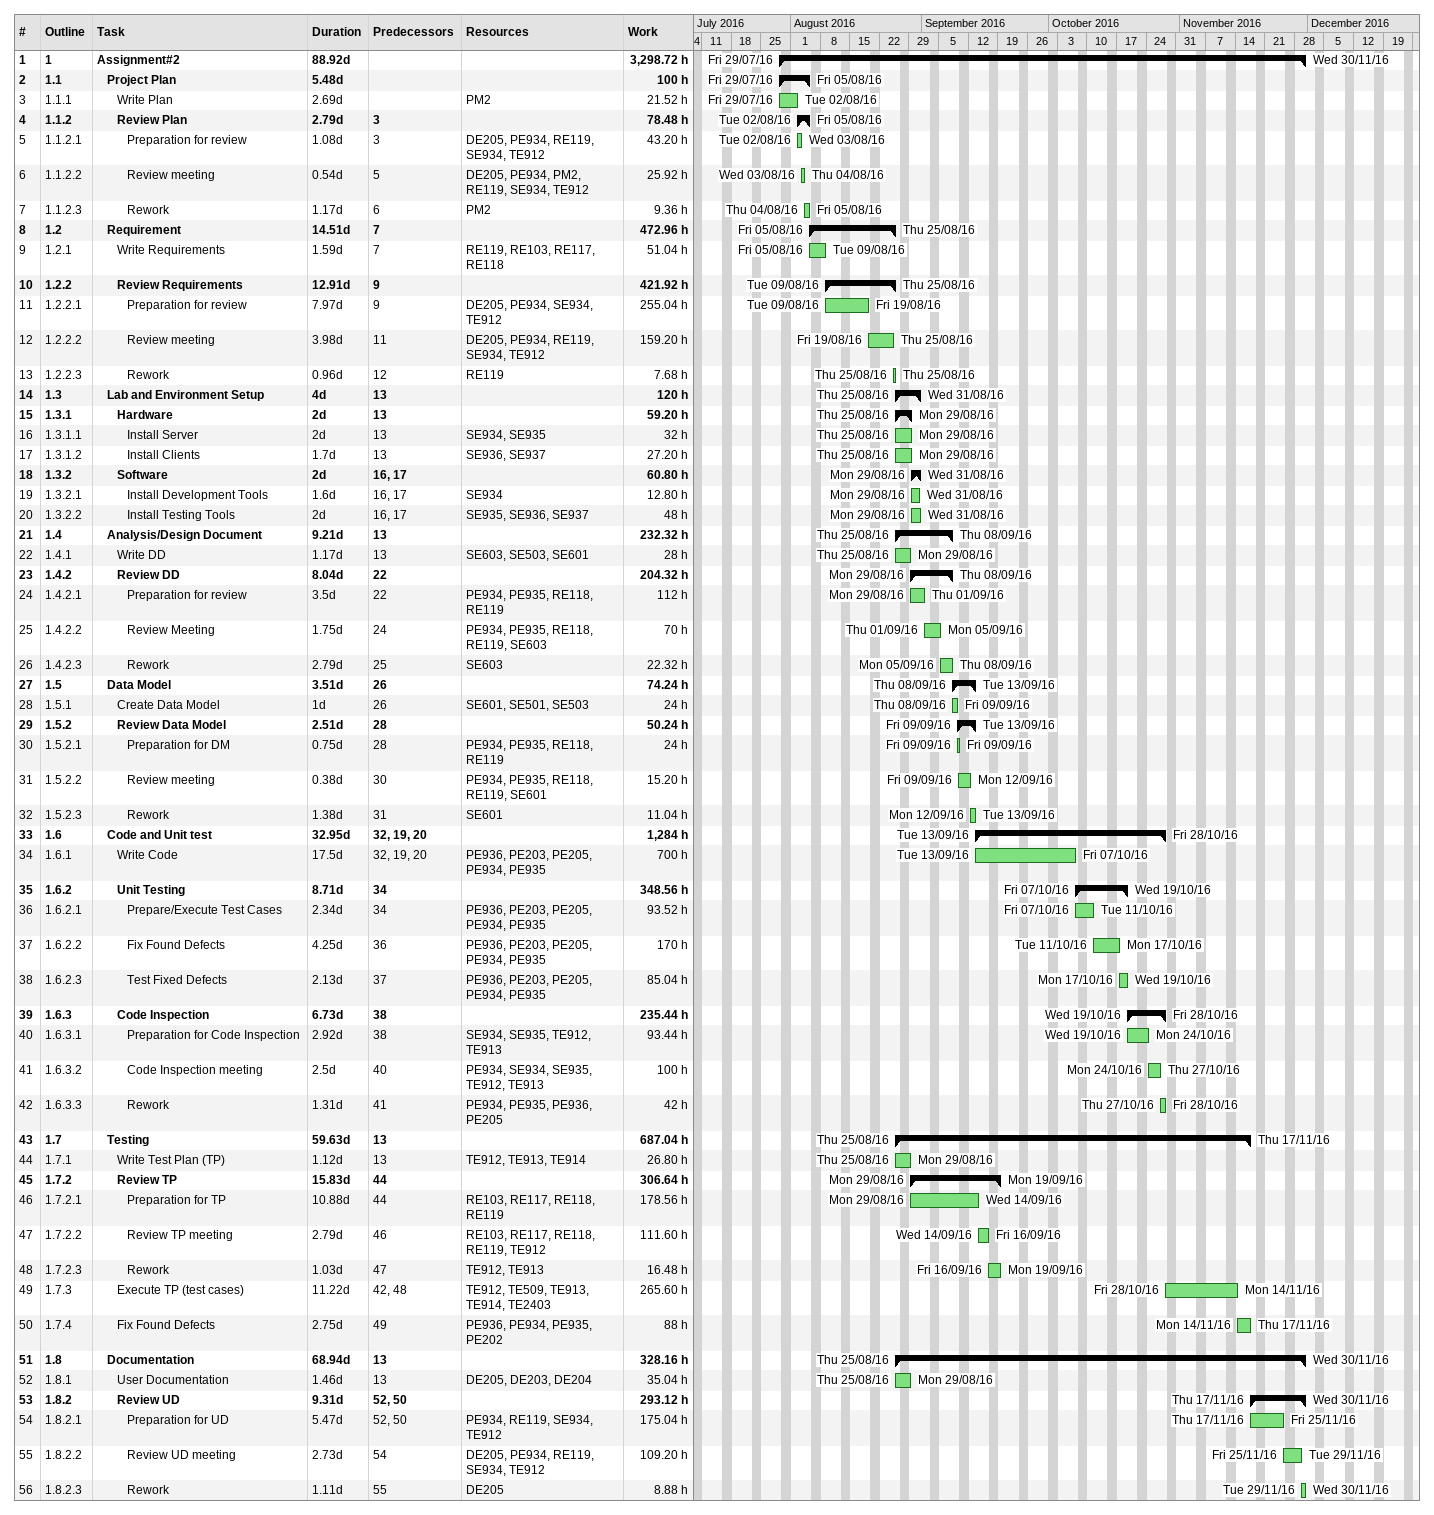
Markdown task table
| ID | WBS | Task | Duration | Start | Finish | Predecessors | Resources | Work (h) |
|---|---|---|---|---|---|---|---|---|
| 1 | 1 | **Assignment#2** | 88.92d | 2016-07-29 | 2016-11-30 |  |  | 3298.72 |
| 2 | 1.1 | **Project Plan** | 5.48d | 2016-07-29 | 2016-08-05 |  |  | 100 |
| 3 | 1.1.1 | Write Plan | 2.69d | 2016-07-29 | 2016-08-02 |  | PM2 | 21.52 |
| 4 | 1.1.2 | **Review Plan** | 2.79d | 2016-08-02 | 2016-08-05 | 3 |  | 78.48 |
| 5 | 1.1.2.1 | Preparation for review | 1.08d | 2016-08-02 | 2016-08-03 | 3 | DE205, PE934, RE119, SE934, TE912 | 43.20 |
| 6 | 1.1.2.2 | Review meeting | 0.54d | 2016-08-03 | 2016-08-04 | 5 | DE205, PE934, PM2, RE119, SE934, TE912 | 25.92 |
| 7 | 1.1.2.3 | Rework | 1.17d | 2016-08-04 | 2016-08-05 | 6 | PM2 | 9.36 |
| 8 | 1.2 | **Requirement** | 14.51d | 2016-08-05 | 2016-08-25 | 7 |  | 472.96 |
| 9 | 1.2.1 | Write Requirements | 1.59d | 2016-08-05 | 2016-08-09 | 7 | RE119, RE103, RE117, RE118 | 51.04 |
| 10 | 1.2.2 | **Review Requirements** | 12.91d | 2016-08-09 | 2016-08-25 | 9 |  | 421.92 |
| 11 | 1.2.2.1 | Preparation for review | 7.97d | 2016-08-09 | 2016-08-19 | 9 | DE205, PE934, SE934, TE912 | 255.04 |
| 12 | 1.2.2.2 | Review meeting | 3.98d | 2016-08-19 | 2016-08-25 | 11 | DE205, PE934, RE119, SE934, TE912 | 159.20 |
| 13 | 1.2.2.3 | Rework | 0.96d | 2016-08-25 | 2016-08-25 | 12 | RE119 | 7.68 |
| 14 | 1.3 | **Lab and Environment Setup** | 4d | 2016-08-25 | 2016-08-31 | 13 |  | 120 |
| 15 | 1.3.1 | **Hardware** | 2d | 2016-08-25 | 2016-08-29 | 13 |  | 59.20 |
| 16 | 1.3.1.1 | Install Server | 2d | 2016-08-25 | 2016-08-29 | 13 | SE934, SE935 | 32 |
| 17 | 1.3.1.2 | Install Clients | 1.7d | 2016-08-25 | 2016-08-29 | 13 | SE936, SE937 | 27.20 |
| 18 | 1.3.2 | **Software** | 2d | 2016-08-29 | 2016-08-31 | 16, 17 |  | 60.80 |
| 19 | 1.3.2.1 | Install Development Tools | 1.6d | 2016-08-29 | 2016-08-31 | 16, 17 | SE934 | 12.80 |
| 20 | 1.3.2.2 | Install Testing Tools | 2d | 2016-08-29 | 2016-08-31 | 16, 17 | SE935, SE936, SE937 | 48 |
| 21 | 1.4 | **Analysis/Design Document** | 9.21d | 2016-08-25 | 2016-09-08 | 13 |  | 232.32 |
| 22 | 1.4.1 | Write DD | 1.17d | 2016-08-25 | 2016-08-29 | 13 | SE603, SE503, SE601 | 28 |
| 23 | 1.4.2 | **Review DD** | 8.04d | 2016-08-29 | 2016-09-08 | 22 |  | 204.32 |
| 24 | 1.4.2.1 | Preparation for review | 3.5d | 2016-08-29 | 2016-09-01 | 22 | PE934, PE935, RE118, RE119 | 112 |
| 25 | 1.4.2.2 | Review Meeting | 1.75d | 2016-09-01 | 2016-09-05 | 24 | PE934, PE935, RE118, RE119, SE603 | 70 |
| 26 | 1.4.2.3 | Rework | 2.79d | 2016-09-05 | 2016-09-08 | 25 | SE603 | 22.32 |
| 27 | 1.5 | **Data Model** | 3.51d | 2016-09-08 | 2016-09-13 | 26 |  | 74.24 |
| 28 | 1.5.1 | Create Data Model | 1d | 2016-09-08 | 2016-09-09 | 26 | SE601, SE501, SE503 | 24 |
| 29 | 1.5.2 | **Review Data Model** | 2.51d | 2016-09-09 | 2016-09-13 | 28 |  | 50.24 |
| 30 | 1.5.2.1 | Preparation for DM | 0.75d | 2016-09-09 | 2016-09-09 | 28 | PE934, PE935, RE118, RE119 | 24 |
| 31 | 1.5.2.2 | Review meeting | 0.38d | 2016-09-09 | 2016-09-12 | 30 | PE934, PE935, RE118, RE119, SE601 | 15.20 |
| 32 | 1.5.2.3 | Rework | 1.38d | 2016-09-12 | 2016-09-13 | 31 | SE601 | 11.04 |
| 33 | 1.6 | **Code and Unit test** | 32.95d | 2016-09-13 | 2016-10-28 | 32, 19, 20 |  | 1284 |
| 34 | 1.6.1 | Write Code | 17.5d | 2016-09-13 | 2016-10-07 | 32, 19, 20 | PE936, PE203, PE205, PE934, PE935 | 700 |
| 35 | 1.6.2 | **Unit Testing** | 8.71d | 2016-10-07 | 2016-10-19 | 34 |  | 348.56 |
| 36 | 1.6.2.1 | Prepare/Execute Test Cases | 2.34d | 2016-10-07 | 2016-10-11 | 34 | PE936, PE203, PE205, PE934, PE935 | 93.52 |
| 37 | 1.6.2.2 | Fix Found Defects | 4.25d | 2016-10-11 | 2016-10-17 | 36 | PE936, PE203, PE205, PE934, PE935 | 170 |
| 38 | 1.6.2.3 | Test Fixed Defects | 2.13d | 2016-10-17 | 2016-10-19 | 37 | PE936, PE203, PE205, PE934, PE935 | 85.04 |
| 39 | 1.6.3 | **Code Inspection** | 6.73d | 2016-10-19 | 2016-10-28 | 38 |  | 235.44 |
| 40 | 1.6.3.1 | Preparation for Code Inspection | 2.92d | 2016-10-19 | 2016-10-24 | 38 | SE934, SE935, TE912, TE913 | 93.44 |
| 41 | 1.6.3.2 | Code Inspection meeting | 2.5d | 2016-10-24 | 2016-10-27 | 40 | PE934, SE934, SE935, TE912, TE913 | 100 |
| 42 | 1.6.3.3 | Rework | 1.31d | 2016-10-27 | 2016-10-28 | 41 | PE934, PE935, PE936, PE205 | 42 |
| 43 | 1.7 | **Testing** | 59.63d | 2016-08-25 | 2016-11-17 | 13 |  | 687.04 |
| 44 | 1.7.1 | Write Test Plan (TP) | 1.12d | 2016-08-25 | 2016-08-29 | 13 | TE912, TE913, TE914 | 26.80 |
| 45 | 1.7.2 | **Review TP** | 15.83d | 2016-08-29 | 2016-09-19 | 44 |  | 306.64 |
| 46 | 1.7.2.1 | Preparation for TP | 10.88d | 2016-08-29 | 2016-09-14 | 44 | RE103, RE117, RE118, RE119 | 178.56 |
| 47 | 1.7.2.2 | Review TP meeting | 2.79d | 2016-09-14 | 2016-09-16 | 46 | RE103, RE117, RE118, RE119, TE912 | 111.60 |
| 48 | 1.7.2.3 | Rework | 1.03d | 2016-09-16 | 2016-09-19 | 47 | TE912, TE913 | 16.48 |
| 49 | 1.7.3 | Execute TP (test cases) | 11.22d | 2016-10-28 | 2016-11-14 | 42, 48 | TE912, TE509, TE913, TE914, TE2403 | 265.60 |
| 50 | 1.7.4 | Fix Found Defects | 2.75d | 2016-11-14 | 2016-11-17 | 49 | PE936, PE934, PE935, PE202 | 88 |
| 51 | 1.8 | **Documentation** | 68.94d | 2016-08-25 | 2016-11-30 | 13 |  | 328.16 |
| 52 | 1.8.1 | User Documentation | 1.46d | 2016-08-25 | 2016-08-29 | 13 | DE205, DE203, DE204 | 35.04 |
| 53 | 1.8.2 | **Review UD** | 9.31d | 2016-11-17 | 2016-11-30 | 52, 50 |  | 293.12 |
| 54 | 1.8.2.1 | Preparation for UD | 5.47d | 2016-11-17 | 2016-11-25 | 52, 50 | PE934, RE119, SE934, TE912 | 175.04 |
| 55 | 1.8.2.2 | Review UD meeting | 2.73d | 2016-11-25 | 2016-11-29 | 54 | DE205, PE934, RE119, SE934, TE912 | 109.20 |
| 56 | 1.8.2.3 | Rework | 1.11d | 2016-11-29 | 2016-11-30 | 55 | DE205 | 8.88 |
